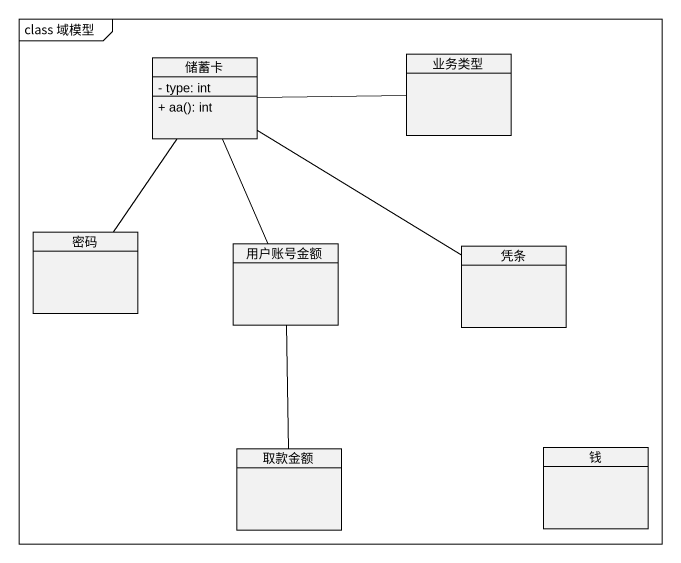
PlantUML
@startuml
mainframe class 域模型
hide circle
hide empty members
skinparam classAttributeIconSize 0
class 储蓄卡 {
  - type: int
  + aa(): int
}
class 业务类型
class 密码
class 用户账号金额
class 凭条
class 取款金额
class 钱
储蓄卡 -right- 业务类型
储蓄卡 -- 密码
储蓄卡 -- 用户账号金额
储蓄卡 -- 凭条
用户账号金额 -- 取款金额
@enduml
